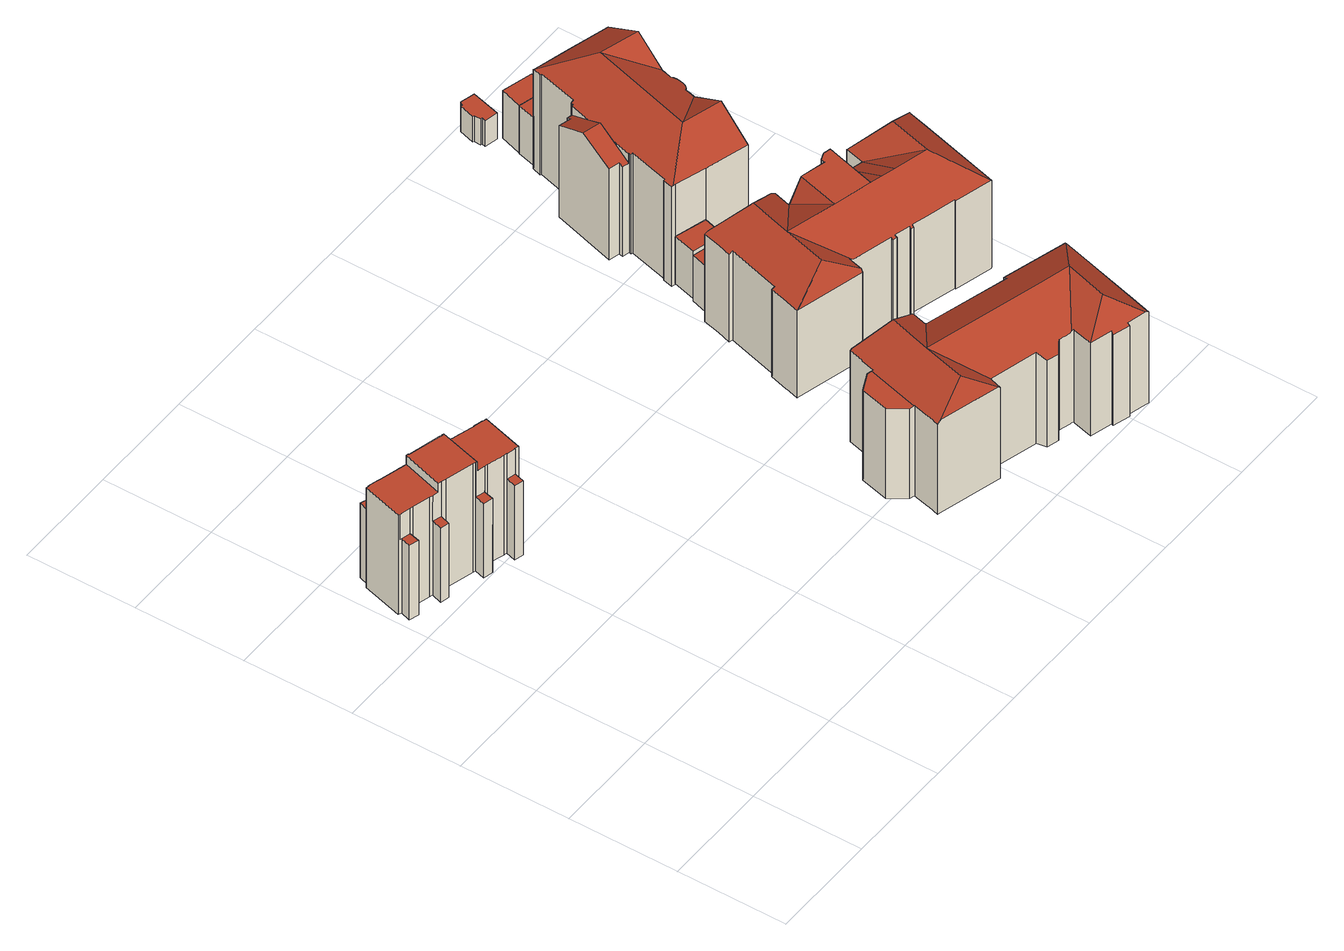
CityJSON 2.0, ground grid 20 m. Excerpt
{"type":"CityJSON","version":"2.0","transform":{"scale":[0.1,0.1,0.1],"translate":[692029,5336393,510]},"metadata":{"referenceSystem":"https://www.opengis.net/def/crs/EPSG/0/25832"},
"CityObjects":{
"building1":{"type":"Building","attributes":{"Gemeindeschluessel":"09162000","HoeheDach":"535.010","HoeheGrund":"512.240","Methode":"2000","NiedrigsteTraufeDesGebaeudes":"527.770","Geometrietyp2DReferenz":"3000","function":"31001_9998","roofType":"1000","measuredHeight":22.77},"address":[{"country":"Germany","locality":"München","thoroughfareName":"Leopoldstraße 2"}],"geometry":[{"type":"Solid","lod":"2","boundaries":[[[[0,1,2,3,4,5]],[[6,7,8,9,10]],[[0,5,11,12,13,14,15,16,17,18,19,20,6,10,21,22,23,24,25,26,27,28,29,30,31,32,33,34,35,36,37,38,39,40,41,42,43,44,45,46,47,48,49,50,51,52,53,54]],[[55,56,23,22]],[[23,56,57,58,24]],[[59,60,19,18]],[[61,55,22,21]],[[62,63,49,48]],[[64,65,66,67]],[[68,69,70,71]],[[13,72,73,74,75,14]],[[43,76,77,78,79,44]],[[4,80,11,5]],[[81,1,0,54]],[[37,36,82,83]],[[15,84,85,86,16]],[[87,2,1,81]],[[57,88,89,90,58]],[[91,92,41,40]],[[93,94,95,96,9,8]],[[72,97,80,4,3,98,99,100,101,102,69,68,103,104,105,79,78,106,107,73]],[[108,91,40,39]],[[104,103,47,46]],[[80,97,12,11]],[[76,109,110,77]],[[102,101,51,50]],[[111,112,113,114,115,116]],[[98,3,2,87]],[[53,99,98,87,81,54]],[[56,55,61,9,96,112,111,117,118,119,120,121,122,123,124,125]],[[115,83,82,116]],[[126,108,39,38]],[[63,62,71,70]],[[119,118,33,32]],[[97,72,13,12]],[[127,59,18,17]],[[84,75,74,85]],[[100,99,53,52]],[[101,100,52,51]],[[58,90,25,24]],[[56,125,88,57]],[[37,83,115,114,126,38]],[[79,105,45,44]],[[95,113,112,96]],[[35,111,116,82,36]],[[110,128,129,106,78,77]],[[121,120,67,66]],[[86,127,17,16]],[[129,130,107,106]],[[65,64,31,30]],[[75,84,15,14]],[[49,63,70,69,102,50]],[[131,7,6,20]],[[90,89,26,25]],[[31,64,67,120,119,32]],[[74,73,107,130,86,85]],[[60,59,127,86,130,129,128,92,91,108,126,114,113,95,94]],[[19,60,94,93,131,20]],[[9,61,21,10]],[[41,92,128,110,109,42]],[[117,111,35,34]],[[29,122,121,66,65,30]],[[47,103,68,71,62,48]],[[124,123,28,27]],[[26,89,88,125,124,27]],[[118,117,34,33]],[[123,122,29,28]],[[109,76,43,42]],[[105,104,46,45]],[[7,131,93,8]]]],"semantics":{"surfaces":[{"type":"WallSurface"},{"type":"GroundSurface"},{"type":"RoofSurface","Dachneigung":"90.000","Dachorientierung":"-1.000","Flaeche":"3.556","Z_MAX":"15.530","Z_MAX_ASL":"527.770","Z_MIN":"15.530","Z_MIN_ASL":"527.770"},{"type":"RoofSurface","Dachneigung":"90.000","Dachorientierung":"-1.000","Flaeche":"3.071","Z_MAX":"15.530","Z_MAX_ASL":"527.770","Z_MIN":"15.530","Z_MIN_ASL":"527.770"},{"type":"RoofSurface","Dachneigung":"90.000","Dachorientierung":"-1.000","Flaeche":"3.455","Z_MAX":"15.530","Z_MAX_ASL":"527.770","Z_MIN":"15.530","Z_MIN_ASL":"527.770"},{"type":"RoofSurface","Dachneigung":"90.000","Dachorientierung":"-1.000","Flaeche":"63.814","Z_MAX":"20.840","Z_MAX_ASL":"533.080","Z_MIN":"20.840","Z_MIN_ASL":"533.080"},{"type":"RoofSurface","Dachneigung":"90.000","Dachorientierung":"-1.000","Flaeche":"3.446","Z_MAX":"15.530","Z_MAX_ASL":"527.770","Z_MIN":"15.530","Z_MIN_ASL":"527.770"},{"type":"RoofSurface","Dachneigung":"90.000","Dachorientierung":"-1.000","Flaeche":"61.133","Z_MAX":"20.840","Z_MAX_ASL":"533.080","Z_MIN":"20.840","Z_MIN_ASL":"533.080"},{"type":"RoofSurface","Dachneigung":"90.000","Dachorientierung":"-1.000","Flaeche":"3.250","Z_MAX":"15.530","Z_MAX_ASL":"527.770","Z_MIN":"15.530","Z_MIN_ASL":"527.770"},{"type":"RoofSurface","Dachneigung":"90.000","Dachorientierung":"-1.000","Flaeche":"3.133","Z_MAX":"15.530","Z_MAX_ASL":"527.770","Z_MIN":"15.530","Z_MIN_ASL":"527.770"},{"type":"RoofSurface","Dachneigung":"90.000","Dachorientierung":"-1.000","Flaeche":"3.399","Z_MAX":"15.530","Z_MAX_ASL":"527.770","Z_MIN":"15.530","Z_MIN_ASL":"527.770"},{"type":"RoofSurface","Dachneigung":"90.000","Dachorientierung":"-1.000","Flaeche":"57.863","Z_MAX":"22.770","Z_MAX_ASL":"535.010","Z_MIN":"22.770","Z_MIN_ASL":"535.010"},{"type":"RoofSurface","Dachneigung":"90.000","Dachorientierung":"-1.000","Flaeche":"3.245","Z_MAX":"15.530","Z_MAX_ASL":"527.770","Z_MIN":"15.530","Z_MIN_ASL":"527.770"}],"values":[[0,0,1,0,0,0,0,0,2,0,0,0,0,0,0,0,3,4,0,0,5,0,0,0,6,0,0,0,0,7,8,0,9,0,0,0,10,0,0,0,0,0,0,0,0,0,0,0,0,0,0,0,0,0,0,0,11,0,0,0,0,0,0,0,0,0,0,0,0,12]]}}]},
"building2":{"type":"Building","attributes":{"Gemeindeschluessel":"09162000","HoeheDach":"534.360","HoeheGrund":"510.730","Methode":"2000","NiedrigsteTraufeDesGebaeudes":"528.821","Geometrietyp2DReferenz":"3000","function":"31001_1000","roofType":"3200","measuredHeight":23.63,"storeysAboveGround":4},"address":[{"country":"Germany","locality":"München","thoroughfareName":"Schackstraße 2"}],"geometry":[{"type":"Solid","lod":"2","boundaries":[[[[132,133,134,135]],[[136,137,138,133,132,139,140,141,142,143,144,145,146,147]],[[144,143,148,149,150,151,152,153,154,155,146,145]],[[151,150,156,157,158,152]],[[159,160,161,162,163,164]],[[165,166,167,168]],[[169,170,171]],[[172,173,174,142,141,140,175,176]],[[177,178,147,146,169,171]],[[179,180,181,149,148,182,160,159]],[[183,166,165,184,185,186,187,188]],[[189,190,191,192,193,194]],[[150,149,181,156]],[[195,196,162,161,197,198,199]],[[200,193,192,201]],[[134,133,138,137,202,203]],[[167,166,183,204,146,155]],[[205,206,207,208,209,210]],[[197,143,142,174,211,198]],[[212,213,206,205,214,215,216,217]],[[169,146,204,188,187,218,219,189,194,207,206,213,212,217,170]],[[180,179,159,164,163,220,221,222,223,224,173,172,176,175,225,135,134,203,202,226,227,228,229,230,231,216,215,214,205,210,209,232,201,192,191,190,233,234,186,185,184,165,168,235,236,237,158,157,156,181]],[[207,194,193,200,238,208]],[[208,238,232,209]],[[219,218,187,186,234,233,190,189]],[[195,199,222,221]],[[225,175,140,139,132,135]],[[183,188,204]],[[162,196,220,163]],[[211,174,173,224,223,198]],[[226,202,137,136,147,227]],[[222,199,198,223]],[[228,227,147,178,177,229]],[[160,182,148,143,197,161]],[[154,153,152,158,237,236,235,168,167,155]],[[230,229,177,171,170,217,216,231]],[[196,195,221,220]],[[238,200,201,232]]]],"semantics":{"surfaces":[{"type":"WallSurface"},{"type":"RoofSurface","Dachneigung":"59.295","Dachorientierung":"197.554","Flaeche":"201.715","Z_MAX":"23.630","Z_MAX_ASL":"534.360","Z_MIN":"18.091","Z_MIN_ASL":"528.821"},{"type":"RoofSurface","Dachneigung":"59.295","Dachorientierung":"17.554","Flaeche":"255.237","Z_MAX":"23.630","Z_MAX_ASL":"534.360","Z_MIN":"18.676","Z_MIN_ASL":"529.406"},{"type":"RoofSurface","Dachneigung":"26.643","Dachorientierung":"197.554","Flaeche":"26.337","Z_MAX":"23.630","Z_MAX_ASL":"534.360","Z_MIN":"19.441","Z_MIN_ASL":"530.171"},{"type":"RoofSurface","Dachneigung":"53.523","Dachorientierung":"107.472","Flaeche":"40.344","Z_MAX":"23.630","Z_MAX_ASL":"534.360","Z_MIN":"19.054","Z_MIN_ASL":"529.784"},{"type":"RoofSurface","Dachneigung":"41.675","Dachorientierung":"197.553","Flaeche":"32.227","Z_MAX":"23.630","Z_MAX_ASL":"534.360","Z_MIN":"18.963","Z_MIN_ASL":"529.693"},{"type":"RoofSurface","Dachneigung":"53.523","Dachorientierung":"107.472","Flaeche":"42.853","Z_MAX":"23.630","Z_MAX_ASL":"534.360","Z_MIN":"18.927","Z_MIN_ASL":"529.657"},{"type":"RoofSurface","Dachneigung":"52.313","Dachorientierung":"287.471","Flaeche":"43.545","Z_MAX":"23.630","Z_MAX_ASL":"534.360","Z_MIN":"19.068","Z_MIN_ASL":"529.798"},{"type":"RoofSurface","Dachneigung":"53.523","Dachorientierung":"287.472","Flaeche":"145.871","Z_MAX":"23.630","Z_MAX_ASL":"534.360","Z_MIN":"18.890","Z_MIN_ASL":"529.620"},{"type":"GroundSurface"},{"type":"RoofSurface","Dachneigung":"90.000","Dachorientierung":"-1.000","Flaeche":"29.869","Z_MAX":"18.830","Z_MAX_ASL":"529.560","Z_MIN":"18.830","Z_MIN_ASL":"529.560"},{"type":"RoofSurface","Dachneigung":"31.682","Dachorientierung":"17.553","Flaeche":"29.991","Z_MAX":"23.630","Z_MAX_ASL":"534.360","Z_MIN":"19.273","Z_MIN_ASL":"530.004"},{"type":"RoofSurface","Dachneigung":"52.312","Dachorientierung":"107.472","Flaeche":"104.511","Z_MAX":"23.630","Z_MAX_ASL":"534.360","Z_MIN":"19.029","Z_MIN_ASL":"529.759"}],"values":[[0,1,2,0,0,0,3,0,4,0,0,0,0,5,0,0,6,0,7,0,8,9,10,0,0,0,0,11,0,0,0,0,0,12,0,0,0,0]]}}]},
"building3":{"type":"Building","attributes":{"Gemeindeschluessel":"09162000","HoeheDach":"521.375","HoeheGrund":"511.843","Methode":"1000","NiedrigsteTraufeDesGebaeudes":"521.375","Geometrietyp2DReferenz":"3000","function":"31001_2000","roofType":"1000","measuredHeight":9.53,"storeysAboveGround":2},"geometry":[{"type":"Solid","lod":"2","boundaries":[[[[239,240,241,242]],[[240,243,244,241]],[[245,239,242,246]],[[245,243,240,239]],[[243,245,246,244]],[[244,246,242,241]]]],"semantics":{"surfaces":[{"type":"WallSurface"},{"type":"RoofSurface","Dachneigung":"90.000","Dachorientierung":"-1.000","Flaeche":"24.608","Z_MAX":"9.532","Z_MAX_ASL":"521.375","Z_MIN":"9.532","Z_MIN_ASL":"521.375"},{"type":"GroundSurface"}],"values":[[0,0,0,1,0,2]]}}]},
"building4":{"type":"Building","attributes":{"Gemeindeschluessel":"09162000","HoeheDach":"522.240","HoeheGrund":"512.317","Methode":"2000","NiedrigsteTraufeDesGebaeudes":"522.240","Geometrietyp2DReferenz":"3000","function":"31001_2000","roofType":"1000","measuredHeight":9.92,"storeysAboveGround":2},"geometry":[{"type":"Solid","lod":"2","boundaries":[[[[247,248,249,250]],[[248,251,252,249]],[[253,247,250,254]],[[249,252,254,250]],[[251,253,254,252]],[[247,253,251,248]]]],"semantics":{"surfaces":[{"type":"WallSurface"},{"type":"GroundSurface"},{"type":"RoofSurface","Dachneigung":"90.000","Dachorientierung":"-1.000","Flaeche":"24.558","Z_MAX":"9.923","Z_MAX_ASL":"522.240","Z_MIN":"9.923","Z_MIN_ASL":"522.240"}],"values":[[0,0,0,1,0,2]]}}]},
"building5":{"type":"Building","attributes":{"Gemeindeschluessel":"09162000","HoeheDach":"534.196","HoeheGrund":"511.290","Methode":"2000","NiedrigsteTraufeDesGebaeudes":"529.588","Geometrietyp2DReferenz":"3000","function":"31001_1000","roofType":"3200","measuredHeight":22.91,"storeysAboveGround":4},"address":[{"country":"Germany","locality":"München","thoroughfareName":"Schackstraße 1"}],"geometry":[{"type":"Solid","lod":"2","boundaries":[[[[255,256,257,258]],[[259,260,261,262,263,264]],[[265,266,267,268,269]],[[270,271,272,273,274,275,276,277,278,279,258,257,280,281,282,283,284,285,286,287,288,289,290,291,292,293,294,295,296,297,298,299,262,261,260,300,301,302,303,304,305,306,307,308,309,310,311,312,313,314,315,316,317,318,319,320,321,322]],[[323,255,258,279]],[[324,263,262,299]],[[267,325,326,268]],[[327,328,293,292]],[[282,281,329,330,331,332,284,283]],[[287,286,285,284,332,333,334,335]],[[336,337,278,277]],[[338,339,297,296,295,340]],[[341,342,343,344,265,269]],[[345,342,341]],[[346,310,309,308,347,348]],[[349,259,264,350,351,352]],[[345,353,321,320,319,343,342]],[[354,355,356,352,351,357]],[[358,359,327,292,291,290,289,360]],[[361,351,350,362,339,338,340,363,328,327,359,358,360,364]],[[365,348,347,366,367,368,369,354,370]],[[371,372,373,346,348,365,370,374]],[[369,368,305,304,303,302,356,355]],[[363,340,295,294]],[[367,366,307,306,305,368]],[[274,273,375,376,377,378,276,275]],[[322,321,353,379,380,270]],[[380,379,353,345,341,269,381]],[[366,347,308,307]],[[312,311,373,372,371,313]],[[325,267,266,316,315,314,313,371,374]],[[355,354,369]],[[328,363,294,293]],[[378,336,277,276]],[[287,335,364,360,289,288]],[[346,373,311,310]],[[265,344,343,319,318,317,316,266]],[[301,300,260,259,349,352,356,302]],[[382,329,281,280]],[[270,380,381,383,272,271]],[[256,382,280,257]],[[325,374,370,326]],[[264,263,324,362,350]],[[330,329,382,256,255,323,337,336,378,377,376,375,383,381,269,268,326,370,354,357,351,331]],[[333,332,331,351,361,334]],[[324,299,298,297,339,362]],[[334,361,364,335]],[[337,323,279,278]],[[383,375,273,272]]]],"semantics":{"surfaces":[{"type":"WallSurface"},{"type":"RoofSurface","Dachneigung":"60.145","Dachorientierung":"17.175","Flaeche":"29.099","Z_MAX":"22.901","Z_MAX_ASL":"534.192","Z_MIN":"18.302","Z_MIN_ASL":"529.592"},{"type":"GroundSurface"},{"type":"RoofSurface","Dachneigung":"60.141","Dachorientierung":"17.429","Flaeche":"24.039","Z_MAX":"22.906","Z_MAX_ASL":"534.196","Z_MIN":"18.399","Z_MIN_ASL":"529.689"},{"type":"RoofSurface","Dachneigung":"53.508","Dachorientierung":"287.257","Flaeche":"44.813","Z_MAX":"22.901","Z_MAX_ASL":"534.192","Z_MIN":"18.298","Z_MIN_ASL":"529.588"},{"type":"RoofSurface","Dachneigung":"36.945","Dachorientierung":"17.135","Flaeche":"34.928","Z_MAX":"22.900","Z_MAX_ASL":"534.190","Z_MIN":"18.337","Z_MIN_ASL":"529.627"},{"type":"RoofSurface","Dachneigung":"56.385","Dachorientierung":"107.248","Flaeche":"47.814","Z_MAX":"22.900","Z_MAX_ASL":"534.190","Z_MIN":"18.306","Z_MIN_ASL":"529.596"},{"type":"RoofSurface","Dachneigung":"60.102","Dachorientierung":"17.244","Flaeche":"43.087","Z_MAX":"22.900","Z_MAX_ASL":"534.190","Z_MIN":"18.306","Z_MIN_ASL":"529.596"},{"type":"RoofSurface","Dachneigung":"56.385","Dachorientierung":"287.248","Flaeche":"150.935","Z_MAX":"22.900","Z_MAX_ASL":"534.190","Z_MIN":"18.303","Z_MIN_ASL":"529.593"},{"type":"RoofSurface","Dachneigung":"89.972","Dachorientierung":"-1.000","Flaeche":"59.819","Z_MAX":"22.904","Z_MAX_ASL":"534.194","Z_MIN":"22.896","Z_MIN_ASL":"534.187"},{"type":"RoofSurface","Dachneigung":"25.810","Dachorientierung":"107.239","Flaeche":"27.775","Z_MAX":"22.904","Z_MAX_ASL":"534.194","Z_MIN":"18.399","Z_MIN_ASL":"529.689"},{"type":"RoofSurface","Dachneigung":"53.505","Dachorientierung":"107.247","Flaeche":"106.664","Z_MAX":"22.901","Z_MAX_ASL":"534.192","Z_MIN":"18.307","Z_MIN_ASL":"529.597"},{"type":"RoofSurface","Dachneigung":"26.577","Dachorientierung":"287.235","Flaeche":"19.811","Z_MAX":"22.900","Z_MAX_ASL":"534.190","Z_MIN":"18.385","Z_MIN_ASL":"529.675"},{"type":"RoofSurface","Dachneigung":"60.068","Dachorientierung":"17.035","Flaeche":"10.396","Z_MAX":"22.906","Z_MAX_ASL":"534.196","Z_MIN":"18.399","Z_MIN_ASL":"529.689"},{"type":"RoofSurface","Dachneigung":"36.946","Dachorientierung":"17.135","Flaeche":"32.594","Z_MAX":"22.900","Z_MAX_ASL":"534.190","Z_MIN":"18.724","Z_MIN_ASL":"530.014"},{"type":"RoofSurface","Dachneigung":"60.130","Dachorientierung":"197.241","Flaeche":"239.567","Z_MAX":"22.906","Z_MAX_ASL":"534.196","Z_MIN":"18.298","Z_MIN_ASL":"529.588"},{"type":"RoofSurface","Dachneigung":"56.385","Dachorientierung":"107.248","Flaeche":"40.974","Z_MAX":"22.900","Z_MAX_ASL":"534.190","Z_MIN":"18.555","Z_MIN_ASL":"529.845"},{"type":"RoofSurface","Dachneigung":"28.516","Dachorientierung":"197.280","Flaeche":"35.165","Z_MAX":"22.900","Z_MAX_ASL":"534.190","Z_MIN":"18.345","Z_MIN_ASL":"529.635"}],"values":[[0,0,1,2,0,0,3,0,0,0,0,0,4,5,0,6,0,7,0,8,9,10,0,0,0,0,0,11,0,0,0,12,0,0,0,0,0,0,0,0,0,13,14,15,16,0,17,0,0]]}}]},
"building6":{"type":"Building","attributes":{"Gemeindeschluessel":"09162000","HoeheDach":"537.380","HoeheGrund":"512.098","Methode":"2000","NiedrigsteTraufeDesGebaeudes":"530.850","Geometrietyp2DReferenz":"3000","function":"31001_1000","roofType":"3100","measuredHeight":25.28,"storeysAboveGround":5},"geometry":[{"type":"Solid","lod":"2","boundaries":[[[[384,385,386,387]],[[388,389,390,391]],[[389,392,393,390]],[[394,395,396,397,398,399]],[[400,401,402,403,404,405]],[[406,407,408,409]],[[410,411,412,413,414,385,384]],[[415,416,417,418]],[[397,396,419]],[[420,421,422,423,424]],[[401,400,425,426]],[[427,426,425,428]],[[429,430,431,432,433,398,397,419,412,434,435,416,415,436,437,423,422,438,439]],[[437,436,440,441]],[[431,442,443,432]],[[402,438,403]],[[434,412,411]],[[433,432,443,444]],[[410,384,387,445]],[[386,385,414,446,447]],[[448,430,429,388,391]],[[392,389,388,429,439,449,450]],[[419,413,412]],[[451,406,409,452]],[[449,439,453]],[[423,437,441,424]],[[416,435,454,417]],[[455,456,457,458]],[[398,433,444,399]],[[419,396,395,459,446,414,413]],[[460,421,420,461]],[[462,458,457,452,409,408,463,428,425,400,405,461,420,424,441,440,418,417,454,445,387,386,447,464,394,399,444,443,442,448,391,390,393,465,466]],[[459,395,394,464]],[[465,450,449,453,467,466]],[[404,403,438,422,421,460]],[[407,468,463,408]],[[431,430,448,442]],[[446,459,464,447]],[[454,435,434,411,410,445]],[[456,451,452,457]],[[461,405,404,460]],[[427,468,407,406,451,456,455,469,467,453,439,438,402,401,426]],[[469,455,458,462]],[[468,427,428,463]],[[469,462,466,467]],[[465,393,392,450]],[[415,418,440,436]]]],"semantics":{"surfaces":[{"type":"WallSurface"},{"type":"RoofSurface","Dachneigung":"63.305","Dachorientierung":"195.764","Flaeche":"23.537","Z_MAX":"22.192","Z_MAX_ASL":"534.290","Z_MIN":"18.791","Z_MIN_ASL":"530.889"},{"type":"RoofSurface","Dachneigung":"59.168","Dachorientierung":"285.515","Flaeche":"224.548","Z_MAX":"25.282","Z_MAX_ASL":"537.380","Z_MIN":"20.732","Z_MIN_ASL":"532.830"},{"type":"RoofSurface","Dachneigung":"58.979","Dachorientierung":"15.766","Flaeche":"28.436","Z_MAX":"25.282","Z_MAX_ASL":"537.380","Z_MIN":"21.365","Z_MIN_ASL":"533.463"},{"type":"RoofSurface","Dachneigung":"58.245","Dachorientierung":"15.769","Flaeche":"94.626","Z_MAX":"25.282","Z_MAX_ASL":"537.380","Z_MIN":"20.821","Z_MIN_ASL":"532.919"},{"type":"RoofSurface","Dachneigung":"55.367","Dachorientierung":"195.765","Flaeche":"25.683","Z_MAX":"25.282","Z_MAX_ASL":"537.380","Z_MIN":"21.373","Z_MIN_ASL":"533.471"},{"type":"RoofSurface","Dachneigung":"63.307","Dachorientierung":"15.762","Flaeche":"22.921","Z_MAX":"22.192","Z_MAX_ASL":"534.290","Z_MIN":"18.752","Z_MIN_ASL":"530.850"},{"type":"GroundSurface"},{"type":"RoofSurface","Dachneigung":"55.425","Dachorientierung":"195.767","Flaeche":"85.616","Z_MAX":"25.282","Z_MAX_ASL":"537.380","Z_MIN":"20.839","Z_MIN_ASL":"532.937"},{"type":"RoofSurface","Dachneigung":"62.382","Dachorientierung":"105.513","Flaeche":"117.151","Z_MAX":"25.282","Z_MAX_ASL":"537.380","Z_MIN":"20.890","Z_MIN_ASL":"532.988"}],"values":[[0,0,0,0,0,0,1,0,0,0,0,0,2,0,0,3,0,0,0,0,0,4,0,0,5,0,0,0,0,6,0,7,0,0,8,0,0,0,0,0,0,9,0,0,0,0,0]]}}]},
"building7":{"type":"Building","attributes":{"Gemeindeschluessel":"09162000","HoeheDach":"522.231","HoeheGrund":"512.200","Methode":"1000","NiedrigsteTraufeDesGebaeudes":"522.231","Geometrietyp2DReferenz":"3000","function":"31001_2000","roofType":"1000","measuredHeight":10.03,"storeysAboveGround":2},"geometry":[{"type":"Solid","lod":"2","boundaries":[[[[470,471,472,473]],[[474,471,470,475]],[[475,470,473,476]],[[474,475,476,477]],[[471,474,477,472]],[[472,477,476,473]]]],"semantics":{"surfaces":[{"type":"WallSurface"},{"type":"RoofSurface","Dachneigung":"90.000","Dachorientierung":"-1.000","Flaeche":"22.814","Z_MAX":"10.031","Z_MAX_ASL":"522.231","Z_MIN":"10.031","Z_MIN_ASL":"522.231"},{"type":"GroundSurface"}],"values":[[0,1,0,0,0,2]]}}]},
"building8":{"type":"Building","attributes":{"Gemeindeschluessel":"09162000","HoeheDach":"517.680","HoeheGrund":"512.285","Methode":"2000","NiedrigsteTraufeDesGebaeudes":"517.680","Geometrietyp2DReferenz":"3000","function":"31001_2000","roofType":"1000","measuredHeight":5.39},"geometry":[{"type":"Solid","lod":"2","boundaries":[[[[478,479,480,481,482,483,484,485,486,487]],[[488,489,487,486]],[[490,488,486,485]],[[491,492,484,483]],[[493,494,479,478]],[[490,492,491,495,496,497,494,493,489,488]],[[496,495,482,481]],[[497,496,481,480]],[[492,490,485,484]],[[489,493,478,487]],[[495,491,483,482]],[[494,497,480,479]]]],"semantics":{"surfaces":[{"type":"GroundSurface"},{"type":"WallSurface"},{"type":"RoofSurface","Dachneigung":"90.000","Dachorientierung":"-1.000","Flaeche":"16.575","Z_MAX":"5.395","Z_MAX_ASL":"517.680","Z_MIN":"5.395","Z_MIN_ASL":"517.680"}],"values":[[0,1,1,1,1,2,1,1,1,1,1,1]]}}]},
"building9":{"type":"Building","attributes":{"Gemeindeschluessel":"09162000","HoeheDach":"522.308","HoeheGrund":"512.290","Methode":"1000","NiedrigsteTraufeDesGebaeudes":"522.308","Geometrietyp2DReferenz":"3000","function":"31001_2000","roofType":"1000","measuredHeight":10.02,"storeysAboveGround":2},"geometry":[{"type":"Solid","lod":"2","boundaries":[[[[498,499,500,501]],[[502,503,504,505]],[[501,500,505,504]],[[499,498,503,502]],[[498,501,504,503]],[[500,499,502,505]]]],"semantics":{"surfaces":[{"type":"RoofSurface","Dachneigung":"90.000","Dachorientierung":"-1.000","Flaeche":"23.277","Z_MAX":"10.018","Z_MAX_ASL":"522.308","Z_MIN":"10.018","Z_MIN_ASL":"522.308"},{"type":"GroundSurface"},{"type":"WallSurface"}],"values":[[0,1,2,2,2,2]]}}]}
},
"vertices":[
[202,581,22],[202,581,178],[207,599,178],[207,599,231],[208,600,231],[208,600,22],[62,620,22],[62,620,178],[68,639,178],[68,639,231],[68,639,22],[202,601,22],[172,610,22],[165,612,22],[160,593,22],[143,597,22],[148,616,22],[143,618,22],[92,632,22],[84,635,22],[78,616,22],[62,641,22],[31,650,22],[26,651,22],[21,632,22],[4,637,22],[9,655,22],[4,658,22],[24,731,22],[30,730,22],[37,751,22],[53,745,22],[47,726,22],[53,724,22],[81,716,22],[89,714,22],[94,734,22],[110,729,22],[105,709,22],[111,707,22],[163,693,22],[169,691,22],[175,710,22],[192,706,22],[186,686,22],[192,685,22],[222,676,22],[228,674,22],[234,694,22],[249,689,22],[244,670,22],[251,668,22],[230,594,22],[223,596,22],[218,577,22],[31,650,231],[26,651,231],[26,651,178],[21,632,178],[92,632,250],[84,635,250],[62,641,231],[234,694,178],[249,689,178],[53,745,178],[37,751,178],[30,731,178],[48,726,178],[228,675,231],[244,671,231],[244,671,178],[228,675,178],[165,612,231],[165,611,231],[165,611,178],[160,593,178],[192,706,178],[187,687,178],[187,687,231],[186,686,231],[202,601,231],[218,577,178],[94,734,178],[110,729,178],[143,597,178],[148,616,178],[148,616,250],[223,595,178],[7,656,178],[9,655,178],[4,637,178],[163,693,250],[169,691,250],[84,634,178],[84,634,250],[79,636,250],[79,636,231],[172,610,231],[223,595,231],[223,596,231],[230,594,231],[251,668,231],[244,670,231],[228,674,231],[222,676,231],[192,685,231],[172,691,231],[151,615,231],[111,707,250],[175,710,178],[169,692,178],[89,714,231],[101,711,231],[101,711,250],[105,710,250],[105,710,178],[89,714,178],[81,716,231],[53,724,231],[47,726,231],[48,726,231],[30,731,231],[30,730,231],[24,731,231],[4,658,231],[7,656,231],[105,709,250],[143,618,250],[169,692,250],[172,691,250],[151,615,250],[78,616,178],
[899,66,188],[878,72,188],[878,72,7],[899,66,7],[790,113,198],[874,90,198],[875,87,196],[914,76,196],[918,78,198],[938,72,198],[941,72,198],[1018,130,244],[958,146,244],[811,187,244],[749,204,244],[788,113,198],[1095,189,198],[1096,192,196],[983,226,194],[982,223,196],[980,218,199],[978,219,199],[831,263,197],[831,264,197],[983,226,7],[982,223,7],[980,218,7],[1044,1,7],[1044,1,198],[1039,3,201],[1004,12,201],[1004,12,7],[1039,3,7],[837,290,7],[837,290,197],[830,264,197],[830,264,7],[728,127,244],[668,122,202],[777,92,202],[941,72,7],[945,70,7],[945,70,202],[918,78,7],[938,72,7],[781,91,198],[787,111,198],[1054,38,7],[1095,189,7],[1096,192,7],[1054,38,198],[834,291,200],[834,291,7],[720,322,7],[717,323,7],[717,323,198],[720,322,200],[703,271,197],[703,271,7],[701,272,7],[692,274,7],[692,274,196],[701,272,196],[973,17,197],[1003,8,197],[997,53,244],[935,32,202],[975,21,202],[659,259,196],[659,259,7],[874,90,7],[875,87,7],[770,281,244],[676,175,7],[676,175,197],[675,176,196],[666,178,196],[666,178,7],[675,176,7],[944,68,202],[668,143,197],[668,145,197],[668,145,7],[668,143,7],[662,123,7],[662,123,197],[710,297,198],[709,295,198],[1003,8,7],[973,17,7],[975,21,7],[935,32,7],[944,68,7],[914,76,7],[790,113,7],[788,113,7],[787,111,7],[781,91,7],[777,92,7],[668,122,7],[646,208,7],[709,295,7],[710,297,7],[831,264,7],[831,263,7],[978,219,7],[646,208,196],
[867,631,114],[809,646,114],[809,646,18],[867,631,18],[821,686,114],[821,686,18],[878,671,114],[878,671,18],
[889,710,122],[878,671,122],[878,671,23],[889,710,23],[821,686,122],[821,686,23],[833,727,122],[833,727,23],
[961,412,198],[960,407,196],[960,407,13],[961,412,13],[933,613,196],[933,613,13],[926,615,13],[867,631,13],[867,631,200],[926,615,200],[1064,545,196],[1064,543,197],[1064,544,197],[1043,468,242],[1104,452,242],[1144,361,13],[1142,361,13],[1075,379,13],[1075,381,13],[1024,395,13],[998,402,13],[994,403,13],[993,399,13],[988,400,13],[989,404,13],[953,409,13],[954,413,13],[885,432,13],[881,433,13],[876,435,13],[874,430,13],[869,409,13],[868,406,13],[744,439,13],[743,439,13],[750,463,13],[750,464,13],[759,497,13],[764,495,13],[790,591,13],[784,593,13],[791,618,13],[799,649,13],[805,647,13],[809,646,13],[925,583,13],[925,582,13],[924,581,13],[925,581,13],[947,575,13],[993,563,13],[993,565,13],[995,571,13],[1008,576,13],[1021,573,13],[1033,570,13],[1040,562,13],[1038,553,13],[1037,551,13],[1038,550,13],[1064,544,13],[1064,543,13],[1064,545,13],[1065,546,13],[1073,579,13],[1074,579,13],[1193,547,13],[1185,514,13],[989,404,198],[809,646,200],[1038,550,197],[1018,475,242],[759,497,196],[764,495,200],[954,413,198],[885,432,198],[881,433,198],[876,435,202],[874,430,202],[869,409,202],[868,406,196],[993,399,196],[988,400,196],[791,618,196],[799,649,196],[784,593,196],[1125,530,242],[1074,579,196],[1073,579,196],[1065,546,196],[1193,547,197],[1033,570,215],[1008,576,242],[1021,573,242],[925,583,196],[858,601,242],[837,523,242],[925,582,196],[1193,547,196],[927,499,242],[925,581,197],[924,581,197],[904,505,242],[750,463,196],[750,464,196],[743,439,196],[816,445,242],[805,647,200],[790,591,200],[744,439,196],[1017,558,242],[995,571,242],[993,565,242],[993,563,242],[947,575,242],[996,481,242],[1037,551,198],[1038,553,198],[1040,562,197],[1037,551,197],[1075,381,199],[1024,395,198],[998,402,198],[994,403,198],[1185,514,196],[1144,361,196],[1142,361,198],[953,409,196],[1075,379,198],
[838,834,213],[819,839,212],[819,839,21],[838,834,21],[916,1047,229],[920,1046,229],[920,1046,21],[916,1047,21],[977,1030,229],[977,1030,21],[876,957,21],[876,957,209],[885,955,209],[885,955,228],[888,954,230],[888,954,21],[1005,820,21],[1005,820,235],[1002,811,235],[985,749,274],[968,687,229],[968,687,21],[1021,845,230],[1019,840,230],[1019,840,21],[1021,845,21],[837,827,209],[849,824,209],[859,861,228],[867,889,243],[835,898,243],[852,819,231],[849,820,229],[849,820,21],[852,819,21],[875,917,228],[833,727,21],[833,727,231],[827,728,231],[826,729,230],[826,729,21],[1007,830,21],[1007,830,235],[1012,832,233],[1012,832,21],[915,1045,231],[911,1031,231],[913,1030,232],[893,957,233],[889,958,230],[849,824,228],[850,824,229],[833,746,231],[831,747,230],[913,769,274],[966,959,274],[833,746,21],[831,747,21],[913,1030,21],[893,957,21],[889,958,21],[837,827,21],[852,955,213],[852,955,21],[911,1031,21],[1037,938,274],[1057,1008,229],[1022,850,230],[1022,850,21],[1022,884,235],[850,824,21],[1020,861,233],[1022,856,231],[1022,856,21],[1020,861,21],[874,949,213],[889,710,230],[889,710,21],[1017,865,21],[1016,836,21],[874,949,21],[1057,1008,21],[1020,877,21],[1020,877,235],[1016,836,231],[1017,865,235],
[920,1046,122],[930,1083,122],[930,1083,22],[920,1046,22],[987,1068,122],[976,1030,122],[976,1030,22],[987,1068,22],
[917,1182,23],[920,1181,23],[924,1187,23],[950,1180,23],[936,1128,23],[912,1133,23],[914,1140,23],[911,1141,23],[911,1153,23],[909,1154,23],[911,1153,77],[909,1154,77],[911,1141,77],[912,1133,77],[914,1140,77],[917,1182,77],[920,1181,77],[936,1128,77],[950,1180,77],[924,1187,77],
[997,1107,123],[942,1122,123],[930,1083,123],[987,1068,123],[942,1122,23],[997,1107,23],[987,1068,23],[930,1083,23]
]}
